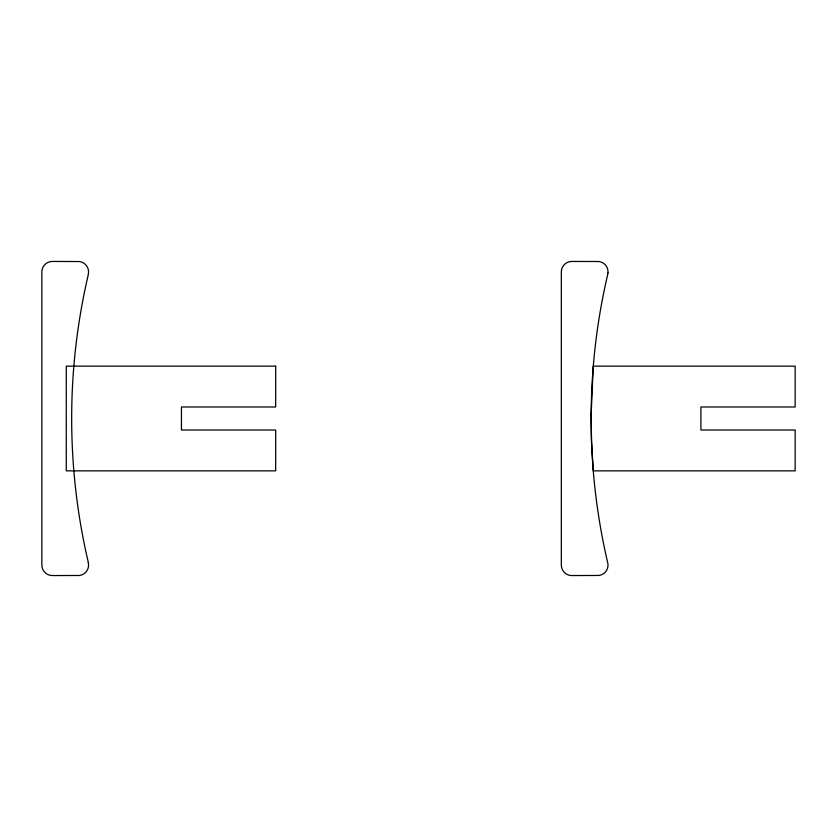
<?xml version="1.0" encoding="UTF-8"?>
<svg xmlns="http://www.w3.org/2000/svg" width="837" height="837" viewBox="0 0 837 837"><rect width="100%" height="100%" fill="white"/><g stroke="black" fill="none" stroke-linecap="round" stroke-linejoin="round"><path stroke-width="1.26" d="M88.293 274.243L88.502 273.019A10.41 10.41 0 0 0 79.337 261.542L52.323 261.437A10.462 10.462 0 0 0 41.85 271.91L41.85 565.09A10.462 10.462 0 0 0 52.323 575.553L79.337 575.49A10.41 10.41 0 0 0 88.502 563.981L88.293 562.757M88.387 562.736A630.805 630.805 0 0 1 88.387 274.264M591.121 415.194L591.529 441.538L593.266 470.854L795.15 470.854L795.15 430.019L700.914 430.019L700.914 406.981L795.15 406.981L795.15 366.146L593.266 366.146L591.121 415.194M607.976 273.019L607.756 274.243A630.47 630.47 0 0 0 591.152 418.5A630.439 630.439 0 0 0 607.714 562.767L607.976 563.981A10.41 10.41 0 0 1 598.8 575.458L571.786 575.563A10.462 10.462 0 0 1 561.324 565.09L561.324 271.91A10.462 10.462 0 0 1 571.786 261.447L598.811 261.51A10.41 10.41 0 0 1 607.976 273.019M275.676 366.146L66.269 366.146L66.269 470.854L275.676 470.854L275.676 430.019L181.451 430.019L181.451 406.981L275.676 406.981L275.676 366.146"/></g></svg>
